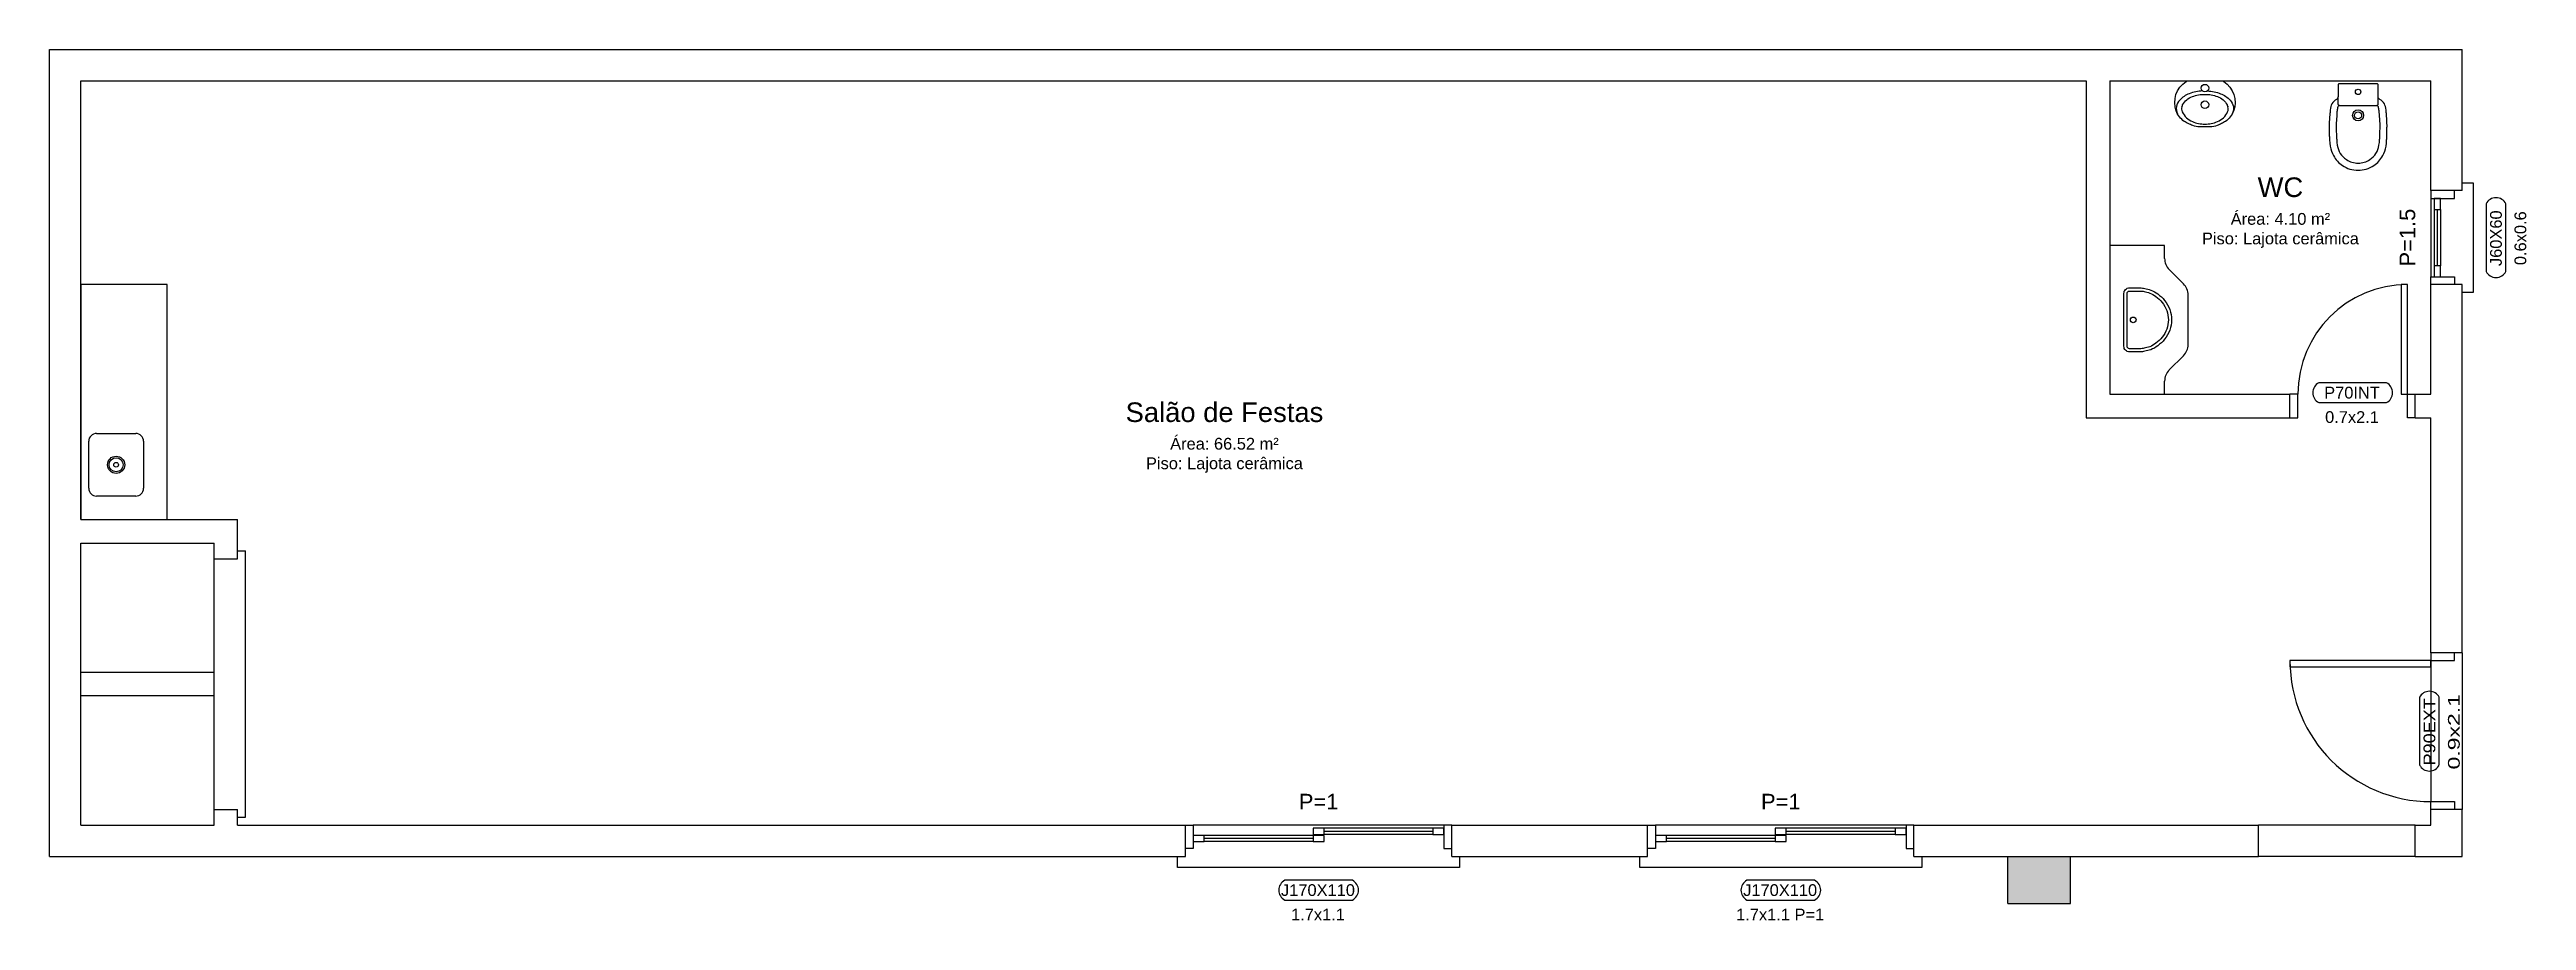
# Model space of a CAD drawing. Extents: x -4.5 to 11.3, y 23.4 to 29.
import ezdxf
from ezdxf.enums import TextEntityAlignment as Align

# ---------------------------------------------------------------- set-up
doc = ezdxf.new("R2010")
doc.units = 0
doc.header["$LTSCALE"] = 10
doc.layers.get('0').update_dxf_attribs({"linetype": 'CONTINUOUS'})
for name, color, linetype in [('EQUIP', 7, 'CONTINUOUS'), ('EQUIP_I', 13, 'CONTINUOUS'), ('ESPECARQ', 7, 'CONTINUOUS'), ('ESQUADRIA', 10, 'CONTINUOUS'), ('ESTRUT', 12, 'CONTINUOUS'), ('MOBIL', 7, 'CONTINUOUS'), ('PAREDE', 6, 'CONTINUOUS'), ('UNIDADE', 4, 'CONTINUOUS'), ('VIDRO', 1, 'CONTINUOUS')]:
    doc.layers.add(name, color=color, linetype=linetype)
doc.styles.add('REGUA100', font='ARIALUNI.TTF')
doc.styles.add('REGUA60', font='ARIALUNI.TTF')
doc.styles.add('REGUA80', font='ARIALUNI.TTF')

# ---------------------------------------------------------------- blocks, each defined once
blk = doc.blocks.new('INDESQ2')
at = {"color": 0, "linetype": 'BYBLOCK'}
for p, q in [((4.32, 2.96), (-4.32, 2.96)), ((-4.32, 0.44), (4.32, 0.44))]:
    blk.add_line(p, q, dxfattribs=at)
at = {"color": 0}
for centre, start, end in [((-3.67, 1.7), 117.3654, 242.6346), ((3.67, 1.7), 297.3654, 62.6346)]:
    blk.add_arc(centre, 1.42, start, end, dxfattribs=at)
at = {"style": 'REGUA60', "width": 1.4, "flags": 9}
blk.add_attdef('LOCAL', text='', height=1.5, dxfattribs=at).set_placement((-0.08, -4.35), align=Align.CENTER)
at = {"layer": 'ESPECARQ', "color": 0, "style": 'REGUA60'}
for tag, width, p in [('COD', 1.1, (-0.08, 0.95)), ('DIM', 1.4, (-0.08, -2.17))]:
    blk.add_attdef(tag, text='', height=1.5, dxfattribs=dict(at, width=width)).set_placement(p, align=Align.CENTER)
blk = doc.blocks.new('SAB31S_2')
at = {"layer": 'EQUIP', "color": 0, "linetype": 'BYBLOCK'}
blk.add_lwpolyline([(0, -57, 0.151271), (10, -54, 0.125962), (15.7, -47.7, 0.09008), (17.8, -41.7), (18, -39.7), (18.2, -37.7, 0.004685), (18.4, -35, 0.00925), (18.4, -33.7, 0.000115), (18.4, -29.9, 0.002343), (18.4, -29.7, 0.000782), (18.5, -28.4, 0.001444), (18.4, -27.7, 0.004804), (18.4, -26.7, 0.005206), (18.4, -25.7, 0.005188), (18.3, -24.8, 0.002211), (18.2, -22.7, 0.001932), (18.1, -21.9, 0.000736), (17.9, -19.7, 0.008336), (17.9, -19.2, 0.001408), (17.7, -17.7, 0.000457), (17.6, -17.2, 0.054722), (17.4, -16.3, 0.029037), (16.8, -14.7, 0.123774), (13.8, -11.8, -0.261182), (12.8, -10.2), (12.8, -2.5, 0.439555), (12.2, -1.9), (0, -1.9), (-12.2, -1.9, 0.439555), (-12.8, -2.5), (-12.8, -10.2, -0.261182), (-13.8, -11.8, 0.123774), (-16.8, -14.7, 0.029037), (-17.4, -16.3, 0.054722), (-17.6, -17.2, 0.000457), (-17.7, -17.7, 0.001408), (-17.9, -19.2, 0.008336), (-17.9, -19.7, 0.000736), (-18.1, -21.9, 0.001932), (-18.2, -22.7, 0.002211), (-18.3, -24.8, 0.005188), (-18.4, -25.7, 0.005206), (-18.4, -26.7, 0.004804), (-18.4, -27.7, 0.001444), (-18.5, -28.4, 0.000782), (-18.4, -29.7, 0.002343), (-18.4, -29.9, 0.000115), (-18.4, -33.7, 0.00925), (-18.4, -35, 0.004685), (-18.2, -37.7), (-18, -39.7), (-17.8, -41.7, 0.09008), (-15.7, -47.7, 0.125962), (-10, -54, 0.151271)], format="xyb", close=True, dxfattribs=at)
at = {"layer": 'EQUIP_I'}
for points in [[(0, -52.5, 0.152133), (7.5, -50.2, 0.000372), (7.5, -50.2, 0.213243), (13.3, -41.1), (13.6, -39.2), (13.7, -37.3, 0.00456), (13.9, -34.8, 0.00925), (13.9, -33.6, 0.000115), (14, -29.8, 0.002343), (14, -29.7, 0.000782), (14, -28.4, 0.001444), (14, -27.7, 0.004804), (14, -26.8, 0.005206), (13.9, -25.9, 0.005188), (13.9, -25.1, 0.002211), (13.7, -23, 0.001932), (13.7, -22.2, 0.000736), (13.5, -20.1, 0.008336), (13.5, -19.8, 0.002483), (13.1, -17.1, 0.380805), (11.7, -15.8), (0, -15.8), (-11.7, -15.8, 0.380805), (-13.1, -17.1, 0.002483), (-13.5, -19.8, 0.008336), (-13.5, -20.1, 0.000736), (-13.7, -22.2, 0.001932), (-13.7, -23, 0.002211), (-13.9, -25.1, 0.005188), (-13.9, -25.9, 0.005206), (-14, -26.8, 0.004804), (-14, -27.7, 0.001444), (-14, -28.4, 0.000782), (-14, -29.7, 0.002343), (-14, -29.8, 0.000115), (-13.9, -33.6, 0.00925), (-13.9, -34.8, 0.00456), (-13.7, -37.3), (-13.6, -39.2), (-13.3, -41.1, 0.213243), (-7.5, -50.2, 0.000372), (-7.5, -50.2, 0.152133), (0, -52.5)], [(-12.2, -15.4, -0.385098), (-12.8, -15), (-12.8, -14.8), (-12.8, -10.2)], [(12.2, -15.4, 0.385098), (12.8, -15), (12.8, -14.8), (12.8, -10.2)]]:
    blk.add_lwpolyline(points, format="xyb", dxfattribs=at)
for centre, radius in [((0, -7), 1.75), ((0, -22), 3.5), ((0, -22), 2.25)]:
    blk.add_circle(centre, radius, dxfattribs=at)
blk = doc.blocks.new('SAM711S2')
at = {"layer": 'EQUIP', "color": 0, "linetype": 'BYBLOCK'}
blk.add_lwpolyline([(0, -29.4), (-0.2, -29.4, -0.008051), (-3.4, -29.3, -0.08407), (-7.8, -28.5, -0.022672), (-10.6, -27.2, -0.027927), (-13.2, -25.8, -0.144523), (-18.3, -19.3, -0.34805), (-12, -0.3, -0.162816), (-11.2, 0), (0, 0), (11.2, 0, -0.162816), (12, -0.3, -0.34805), (18.3, -19.3, -0.144523), (13.2, -25.8, -0.027927), (10.6, -27.2, -0.022672), (7.8, -28.5, -0.08407), (3.4, -29.3, -0.008051), (0.2, -29.4)], format="xyb", close=True, dxfattribs=at)
at = {"layer": 'EQUIP_I'}
for points in [[(-1.6, -6.4, 0.100603), (-10, -8.2, 0.114611), (-16.1, -12.3, 0.309836), (-17.5, -21, 0.309836)], [(-14.7, -16.5, -0.044754), (-14.4, -15.9, -0.029837), (-14.2, -15.3, -0.193887), (-8, -10, -0.096635), (0, -8.6, -0.096635), (8, -10, -0.193887), (14.2, -15.3, -0.029837), (14.4, -15.9, -0.044754), (14.7, -16.5, -0.100634)], [(1.6, -6.4, -0.100603), (10, -8.2, -0.114611), (16.1, -12.3, -0.309836), (17.5, -21, -0.309836)], [(-14.6, -16.1), (-14.7, -16.5, 0.189039), (-14.5, -19.7, 0.189014), (-8, -26, 0.116802), (0, -27.5, 0.116802), (8, -26, 0.189014), (14.5, -19.7, 0.189039), (14.7, -16.5), (14.6, -16.1)]]:
    blk.add_lwpolyline(points, format="xyb", dxfattribs=at)
for centre in [(0, -4.6), (0, -15.2)]:
    blk.add_circle(centre, 2.4, dxfattribs=at)
blk = doc.blocks.new('CUBA_PIA_COZINHA')
at = {"layer": 'EQUIP', "color": 1}
for p, q in [((-0.15, 0.175), (0.15, 0.175)), ((-0.2, -0.125), (-0.2, 0.125)), ((0.2, 0.125), (0.2, -0.125)), ((0.15, -0.175), (-0.15, -0.175))]:
    blk.add_line(p, q, dxfattribs=at)
at = {"layer": 'EQUIP'}
for radius in [0.055, 0.045, 0.015]:
    blk.add_circle((0, 0), radius, dxfattribs=at)
at = {"layer": 'EQUIP', "color": 1}
for centre, start, end in [((-0.15, 0.125), 90, 180), ((0.15, 0.125), 360, 90), ((-0.15, -0.125), 180, 270), ((0.15, -0.125), 270, 360)]:
    blk.add_arc(centre, 0.05, start, end, dxfattribs=at)
blk = doc.blocks.new('SAL36S_2')
at = {"layer": 'EQUIP_I'}
for points in [[(0, -47, -0.17249), (-15.5, -41.5, -0.060691), (-20.7, -36, -0.07445), (-23.8, -30.4, -0.032193), (-25.1, -25.6, -0.057412), (-25.5, -21.8), (-25.5, -13.4, -0.414214), (-21.1, -9), (0, -9), (21.1, -9, -0.414214), (25.5, -13.4), (25.5, -21.8, -0.057412), (25.1, -25.6, -0.032193), (23.8, -30.4, -0.07445), (20.7, -36, -0.060691), (15.5, -41.5, -0.17249)], [(0, -44.5, -0.172451), (-13.9, -39.5, -0.060691), (-18.7, -34.5, -0.07445), (-21.4, -29.6, -0.032105), (-22.7, -25.1, -0.057651), (-23, -21.8), (-23, -13.4, -0.414214), (-21.1, -11.5), (0, -11.5), (21.1, -11.5, -0.414214), (23, -13.4), (23, -21.8, -0.057651), (22.7, -25.1, -0.032105), (21.4, -29.6, -0.07445), (18.7, -34.5, -0.060691), (13.9, -39.5, -0.172451)]]:
    blk.add_lwpolyline(points, format="xyb", close=True, dxfattribs=at)
blk.add_circle((0, -16.4), 2.25, dxfattribs=at)
blk = doc.blocks.new('INDUNI1')

msp = doc.modelspace()

# ---------------------------------------------------------------- linework, layer by layer
at = {"color": 1}
for p, q in [((-3.265, 25.771), (-3.215, 25.771)), ((-3.215, 24.071), (-3.215, 25.771)), ((-3.415, 24.121), (-3.415, 25.721)), ((-3.415, 24.996), (-4.265, 24.996)), ((-3.415, 24.846), (-4.265, 24.846)), ((-3.265, 24.071), (-3.215, 24.071))]:
    msp.add_line(p, q, dxfattribs=at)
at = {"layer": 'EQUIP', "color": 0}
for p, q in [((8.685, 27.721), (8.685, 26.771)), ((9.035, 27.721), (8.685, 27.721)), ((-3.715, 27.471), (-4.265, 27.471)), ((-4.265, 27.471), (-4.265, 25.971)), ((-3.715, 25.971), (-3.715, 27.471)), ((9.185, 27.088), (9.185, 27.405)), ((8.685, 26.771), (9.035, 26.771)), ((9.035, 26.771), (9.035, 26.855)), ((-4.265, 25.971), (-3.715, 25.971))]:
    msp.add_line(p, q, dxfattribs=at)
at = {"layer": 'EQUIP'}
for centre, start, end in [((9.085, 27.405), 0, 45), ((9.085, 27.088), 315, 0), ((9.135, 26.855), 135, 180)]:
    msp.add_arc(centre, 0.1, start, end, dxfattribs=at)
at = {"layer": 'ESQUADRIA', "color": 1}
for p, q in [((10.735, 28.021), (10.735, 27.521)), ((10.755, 27.951), (10.755, 27.591)), ((10.795, 27.951), (10.795, 27.591)), ((10.735, 25.071), (10.735, 24.171)), ((4.435, 24.021), (2.835, 24.021)), ((3.6, 23.956), (2.905, 23.956)), ((3.6, 23.916), (2.905, 23.916)), ((4.365, 24.001), (3.67, 24.001)), ((4.365, 23.961), (3.67, 23.961)), ((7.385, 24.021), (5.785, 24.021)), ((6.55, 23.956), (5.855, 23.956)), ((6.55, 23.916), (5.855, 23.916)), ((7.315, 24.001), (6.62, 24.001)), ((7.315, 23.961), (6.62, 23.961)), ((10.635, 24.021), (9.635, 24.021))]:
    msp.add_line(p, q, dxfattribs=at)
at = {"layer": 'ESQUADRIA'}
for points in [[(10.735, 28.071), (10.735, 28.021), (10.885, 28.021), (10.885, 28.071)], [(10.935, 28.121), (11.005, 28.121), (11.005, 27.421), (10.935, 27.421)], [(10.735, 27.471), (10.735, 27.521), (10.885, 27.521), (10.885, 27.471)], [(9.835, 26.621), (9.885, 26.621), (9.885, 26.771), (9.835, 26.771)], [(10.635, 26.621), (10.585, 26.621), (10.585, 26.771), (10.635, 26.771)], [(10.735, 25.121), (10.735, 25.071), (10.885, 25.071), (10.885, 25.121)], [(10.935, 25.121), (10.935, 25.121), (10.935, 24.121), (10.935, 24.121)], [(10.735, 24.121), (10.735, 24.171), (10.885, 24.171), (10.885, 24.121)], [(2.785, 24.021), (2.835, 24.021), (2.835, 23.871), (2.785, 23.871)], [(4.485, 24.021), (4.435, 24.021), (4.435, 23.871), (4.485, 23.871)], [(5.735, 24.021), (5.785, 24.021), (5.785, 23.871), (5.735, 23.871)], [(7.435, 24.021), (7.385, 24.021), (7.385, 23.871), (7.435, 23.871)], [(4.535, 23.821), (4.535, 23.751), (2.735, 23.751), (2.735, 23.821)], [(7.485, 23.821), (7.485, 23.751), (5.685, 23.751), (5.685, 23.821)], [(10.635, 23.821), (10.635, 23.821), (9.635, 23.821), (9.635, 23.821)]]:
    msp.add_lwpolyline(points, dxfattribs=at)
for points in [[(10.755, 28.021), (10.755, 27.951), (10.795, 27.951), (10.795, 28.021)], [(10.795, 27.521), (10.795, 27.591), (10.755, 27.591), (10.755, 27.521)], [(10.545, 27.471), (10.545, 26.771), (10.585, 26.771), (10.585, 27.471)], [(10.735, 25.071), (9.835, 25.071), (9.835, 25.031), (10.735, 25.031)], [(2.835, 23.916), (2.905, 23.916), (2.905, 23.956), (2.835, 23.956)], [(3.6, 23.961), (3.67, 23.961), (3.67, 24.001), (3.6, 24.001)], [(3.67, 23.956), (3.6, 23.956), (3.6, 23.916), (3.67, 23.916)], [(4.435, 24.001), (4.365, 24.001), (4.365, 23.961), (4.435, 23.961)], [(5.785, 23.916), (5.855, 23.916), (5.855, 23.956), (5.785, 23.956)], [(6.55, 23.961), (6.62, 23.961), (6.62, 24.001), (6.55, 24.001)], [(6.62, 23.956), (6.55, 23.956), (6.55, 23.916), (6.62, 23.916)], [(7.385, 24.001), (7.315, 24.001), (7.315, 23.961), (7.385, 23.961)]]:
    msp.add_lwpolyline(points, close=True, dxfattribs=at)
for centre, radius, start, end in [((10.585, 26.771), 0.7, 90, 180), ((10.735, 25.071), 0.9, 180, 270)]:
    msp.add_arc(centre, radius, start, end, dxfattribs=at)
at = {"layer": 'ESTRUT'}
msp.add_solid([(8.035, 23.821), (8.035, 23.521), (8.435, 23.821), (8.435, 23.521)], dxfattribs=at)
at = {"layer": 'MOBIL'}
for p, q in [((9.035, 27.638), (9.035, 27.721)), ((9.064, 27.567), (9.156, 27.476)), ((9.064, 26.926), (9.156, 27.017))]:
    msp.add_line(p, q, dxfattribs=at)
msp.add_arc((9.135, 27.638), 0.1, 180, 225, dxfattribs=at)
at = {"layer": 'PAREDE'}
for p, q in [((-4.465, 28.971), (10.935, 28.971)), ((-4.465, 23.821), (-4.465, 28.971)), ((10.935, 28.071), (10.935, 28.971)), ((-4.265, 28.771), (8.535, 28.771)), ((-4.265, 25.971), (-4.265, 28.771)), ((8.535, 28.771), (8.535, 26.621)), ((8.685, 28.771), (8.685, 26.771)), ((8.685, 28.771), (10.735, 28.771)), ((10.735, 28.071), (10.735, 28.771)), ((10.935, 28.071), (10.735, 28.071)), ((10.935, 27.471), (10.735, 27.471)), ((10.735, 26.771), (10.735, 27.471)), ((10.935, 25.121), (10.935, 27.471)), ((8.685, 26.771), (9.835, 26.771)), ((9.835, 26.621), (9.835, 26.771)), ((10.635, 26.621), (10.635, 26.771)), ((10.635, 26.771), (10.735, 26.771)), ((8.535, 26.621), (9.835, 26.621)), ((10.635, 26.621), (10.735, 26.621)), ((10.735, 25.121), (10.735, 26.621)), ((-4.265, 25.971), (-3.265, 25.971)), ((-3.265, 25.721), (-3.265, 25.971)), ((-4.265, 24.021), (-4.265, 25.821)), ((-4.265, 25.821), (-3.415, 25.821)), ((-3.415, 25.721), (-3.415, 25.821)), ((-3.415, 25.721), (-3.265, 25.721)), ((10.935, 25.121), (10.735, 25.121)), ((-3.415, 24.021), (-3.415, 24.121)), ((-3.415, 24.121), (-3.265, 24.121)), ((-3.265, 24.021), (-3.265, 24.121)), ((10.935, 24.121), (10.735, 24.121)), ((10.735, 24.021), (10.735, 24.121)), ((10.935, 23.821), (10.935, 24.121)), ((-4.265, 24.021), (-3.415, 24.021)), ((-3.265, 24.021), (2.785, 24.021)), ((2.785, 23.821), (2.785, 24.021)), ((4.485, 23.821), (4.485, 24.021)), ((4.485, 24.021), (5.735, 24.021)), ((5.735, 23.821), (5.735, 24.021)), ((7.435, 23.821), (7.435, 24.021)), ((7.435, 24.021), (9.635, 24.021)), ((9.635, 23.821), (9.635, 24.021)), ((10.635, 23.821), (10.635, 24.021)), ((10.635, 24.021), (10.735, 24.021)), ((-4.465, 23.821), (2.785, 23.821)), ((4.485, 23.821), (5.735, 23.821)), ((7.435, 23.821), (9.635, 23.821)), ((8.035, 23.521), (8.035, 23.821)), ((8.435, 23.521), (8.435, 23.821)), ((10.635, 23.821), (10.935, 23.821)), ((8.035, 23.521), (8.435, 23.521))]:
    msp.add_line(p, q, dxfattribs=at)
at = {"layer": 'VIDRO'}
for p, q in [((10.775, 27.951), (10.775, 27.591)), ((3.6, 23.936), (2.905, 23.936)), ((4.365, 23.981), (3.67, 23.981)), ((6.55, 23.936), (5.855, 23.936)), ((7.315, 23.981), (6.62, 23.981))]:
    msp.add_line(p, q, dxfattribs=at)

# ---------------------------------------------------------------- block references
at = {"layer": 'EQUIP', "xscale": 0.01, "yscale": 0.01, "zscale": 0.01}
for name, p in [('SAM711S2', (9.292, 28.771)), ('SAB31S_2', (10.27, 28.771))]:
    msp.add_blockref(name, p, dxfattribs=at)
at = {"layer": 'EQUIP', "xscale": 0.007999999999981355, "yscale": 0.007999999999981355, "zscale": 0.008, "rotation": 90}
msp.add_blockref('SAL36S_2', (8.703, 27.246), dxfattribs=at)
at = {"layer": 'EQUIP', "rotation": 90}
msp.add_blockref('CUBA_PIA_COZINHA', (-4.04, 26.321), dxfattribs=at)
at = {"layer": 'ESPECARQ'}
ref = msp.add_blockref('INDESQ2', (11.235, 27.771), dxfattribs=dict(at, xscale=0.05, yscale=0.05, zscale=0.05, rotation=90))
ref.add_attrib('COD', 'J60X60', dxfattribs={"color": 0, "height": 0.075, "rotation": 90, "style": 'REGUA60'}).set_placement((11.187, 27.767), align=Align.CENTER)
ref.add_attrib('DIM', '0.6x0.6', dxfattribs={"color": 0, "height": 0.075, "rotation": 90, "style": 'REGUA60'}).set_placement((11.343, 27.767), align=Align.CENTER)
ref = msp.add_blockref('INDESQ2', (10.235, 26.696), dxfattribs=dict(at, xscale=0.05, yscale=0.05, zscale=0.05))
ref.add_attrib('COD', 'P70INT', dxfattribs={"color": 0, "height": 0.075, "style": 'REGUA60'}).set_placement((10.231, 26.744), align=Align.CENTER)
ref.add_attrib('DIM', '0.7x2.1', dxfattribs={"color": 0, "height": 0.075, "style": 'REGUA60'}).set_placement((10.231, 26.588), align=Align.CENTER)
at = {"layer": 'ESPECARQ', "xscale": 0.05, "yscale": 0.05, "zscale": 0.05, "rotation": 90}
msp.add_blockref('INDESQ2', (10.81, 24.621), dxfattribs=at).add_auto_attribs({'COD': 'P90EXT', 'DIM': '0.9x2.1'})
at = {"layer": 'ESPECARQ'}
ref = msp.add_blockref('INDESQ2', (3.635, 23.521), dxfattribs=dict(at, xscale=0.05, yscale=0.05, zscale=0.05))
ref.add_attrib('COD', 'J170X110', dxfattribs={"color": 0, "height": 0.075, "style": 'REGUA60'}).set_placement((3.631, 23.569), align=Align.CENTER)
ref.add_attrib('DIM', '1.7x1.1', dxfattribs={"color": 0, "height": 0.075, "style": 'REGUA60'}).set_placement((3.631, 23.413), align=Align.CENTER)
ref = msp.add_blockref('INDESQ2', (6.585, 23.521), dxfattribs=dict(at, xscale=0.05, yscale=0.05, zscale=0.05))
ref.add_attrib('COD', 'J170X110', dxfattribs={"color": 0, "height": 0.075, "style": 'REGUA60'}).set_placement((6.581, 23.569), align=Align.CENTER)
ref.add_attrib('DIM', '1.7x1.1 P=1', dxfattribs={"color": 0, "height": 0.075, "style": 'REGUA60'}).set_placement((6.581, 23.413), align=Align.CENTER)
at = {"layer": 'UNIDADE'}
ref = msp.add_blockref('INDUNI1', (9.774, 28.244), dxfattribs=dict(at, xscale=0.04999999999999982, yscale=0.04999999999999982, zscale=0.05))
ref.add_attrib('NOME2', 'WC', dxfattribs={"layer": '0', "color": 0, "height": 0.125, "style": 'REGUA100', "flags": 8}).set_placement((9.774, 28.03), align=Align.CENTER)
ref.add_attrib('AREA', 'Área: 4.10 m²', dxfattribs={"layer": 'ESPECARQ', "height": 0.075, "style": 'REGUA60'}).set_placement((9.774, 27.853), align=Align.CENTER)
ref.add_attrib('PISO', 'Piso: Lajota cerâmica', dxfattribs={"layer": 'ESPECARQ', "height": 0.075, "style": 'REGUA60', "flags": 8}).set_placement((9.774, 27.728), align=Align.CENTER)
ref = msp.add_blockref('INDUNI1', (3.034, 26.809), dxfattribs=dict(at, xscale=0.04999999999999999, yscale=0.05000000000000004, zscale=0.05))
ref.add_attrib('NOME2', 'Salão de Festas', dxfattribs={"layer": '0', "color": 0, "height": 0.125, "style": 'REGUA100', "flags": 8}).set_placement((3.034, 26.594), align=Align.CENTER)
ref.add_attrib('AREA', 'Área: 66.52 m²', dxfattribs={"layer": 'ESPECARQ', "height": 0.075, "style": 'REGUA60'}).set_placement((3.034, 26.418), align=Align.CENTER)
ref.add_attrib('PISO', 'Piso: Lajota cerâmica', dxfattribs={"layer": 'ESPECARQ', "height": 0.075, "style": 'REGUA60', "flags": 8}).set_placement((3.034, 26.293), align=Align.CENTER)

# ---------------------------------------------------------------- texts
at = {"layer": 'ESPECARQ', "style": 'REGUA80'}
msp.add_text('P=1.5', height=0.1, rotation=90, dxfattribs=at).set_placement((10.585, 27.771), align=Align.MIDDLE)
for p in [(3.635, 24.171), (6.585, 24.171)]:
    msp.add_text('P=1', height=0.1, dxfattribs=at).set_placement(p, align=Align.MIDDLE)

doc.saveas('drawing.dxf')
